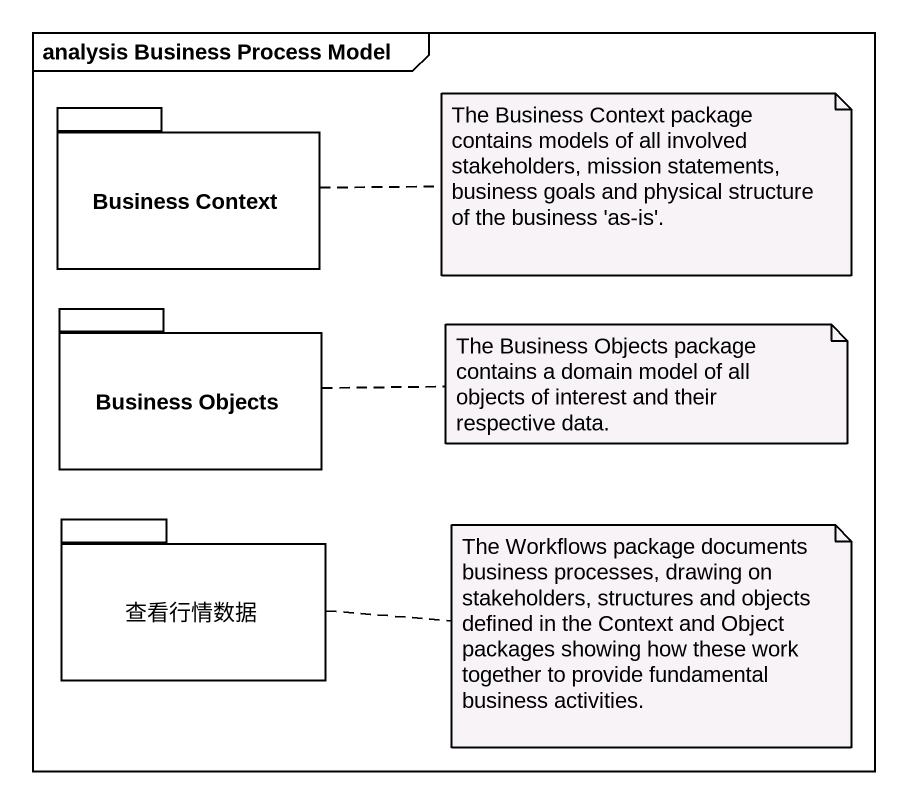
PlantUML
@startuml
mainframe analysis Business Process Model
package "Business Context" as Business_Context {
}
package "Business Objects" as Business_Objects {
}
package 查看行情数据 {
}
note right of Business_Context : The Business Context package contains models of all involved stakeholders, mission statements, business goals and physical structure of the business 'as-is'.
note right of Business_Objects : The Business Objects package contains a domain model of all objects of interest and their respective data.
note right of 查看行情数据 : The Workflows package documents business processes, drawing on stakeholders, structures and objects defined in the Context and Object packages showing how these work together to provide fundamental business activities.
@enduml
